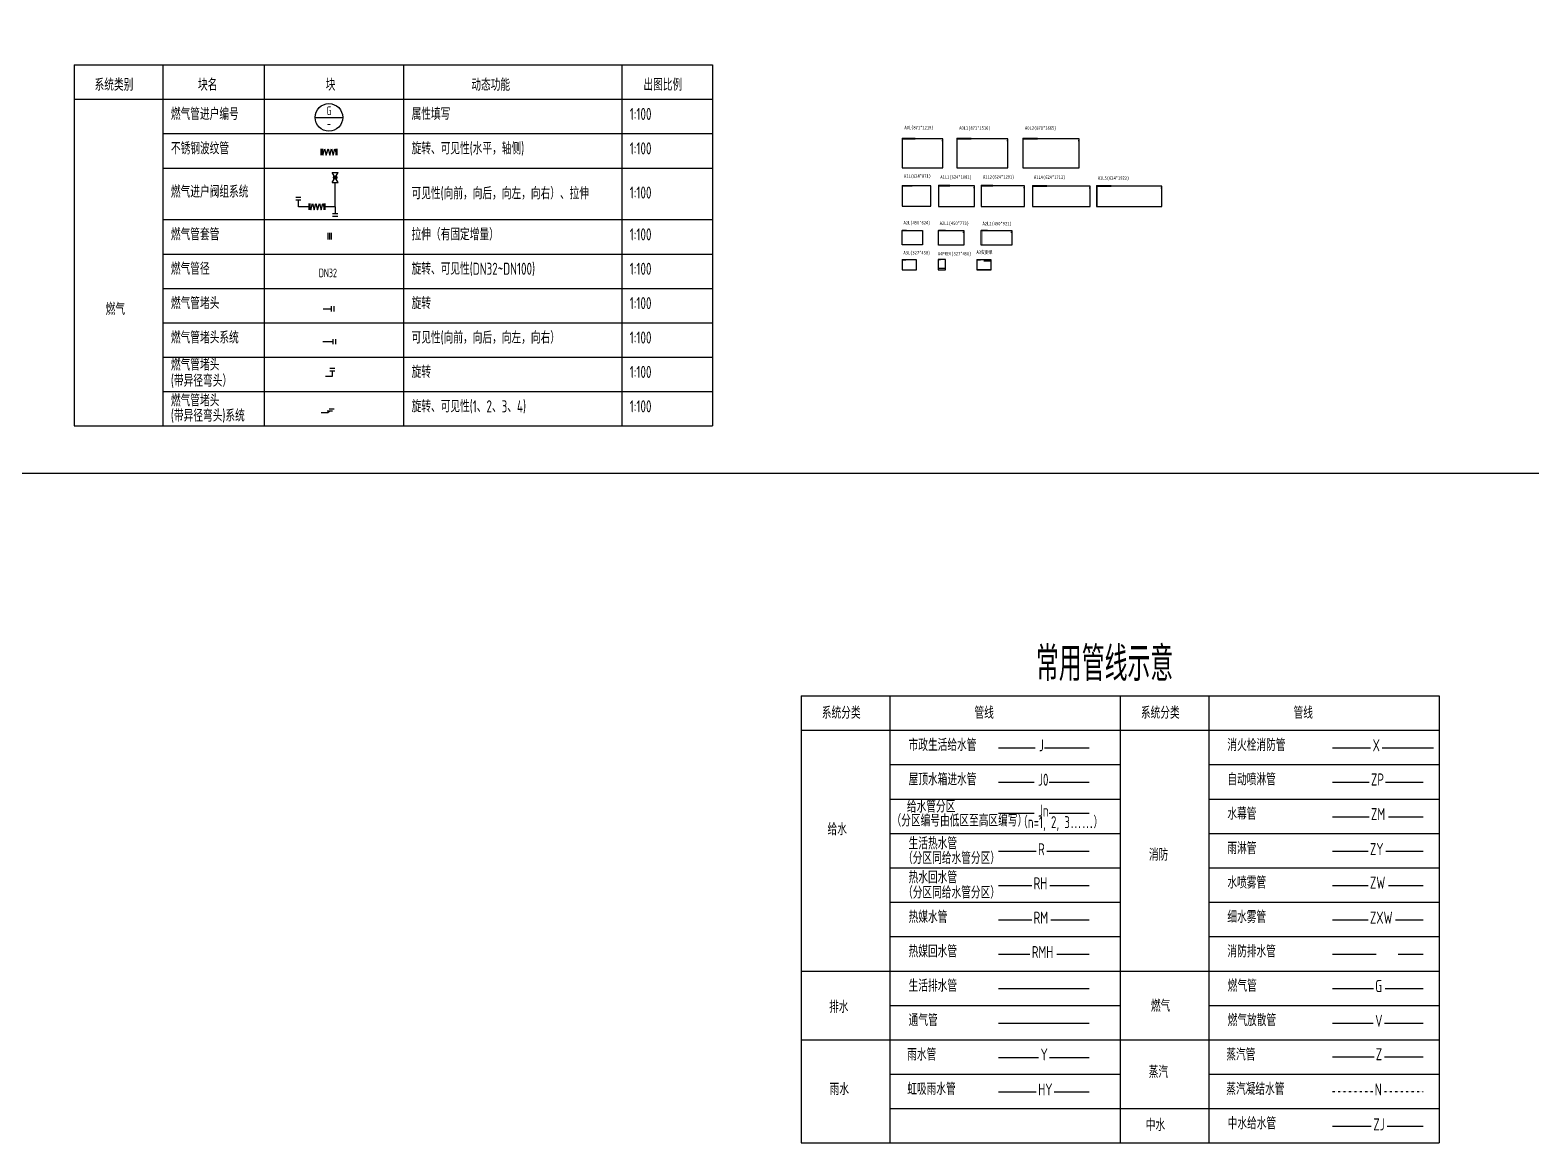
# Model space of a CAD drawing. Extents: x -973766 to 490869, y -74466 to 47007.
# Drawn here: x -474392 to -430748, y -74466 to -42108 of the extents above; entities that cross this region are included whole.
import ezdxf
from ezdxf.enums import TextEntityAlignment as Align

# ---------------------------------------------------------------- set-up
doc = ezdxf.new("R2010")
doc.units = 0
doc.header["$LTSCALE"] = 100
doc.header["$MEASUREMENT"] = 0
doc.linetypes.add('DASHED', pattern=[19.05, 12.7, -6.35])
doc.linetypes.add('DIVIDE3', pattern=[1.579, 0.625, -0.318, 0, -0.318, 0, -0.318])
doc.layers.get('Defpoints').update_dxf_attribs({"color": 2})
for name, color, linetype in [('W-BUSH', 231, 'Continuous'), ('W-DRAI-NOTE', 50, 'Continuous'), ('W-FRPT-DRAI-PIPE', 4, 'DASHED'), ('W-FRPT-NOTE', 60, 'Continuous'), ('W-GAS-DIMS', 201, 'Continuous'), ('W-GAS-EQPM', 200, 'Continuous'), ('W-GAS-NOTE', 200, 'Continuous'), ('W-NOTE', 40, 'Continuous'), ('W-NOTE-NAME', 40, 'Continuous'), ('W-RAIN-NOTE', 60, 'Continuous'), ('W-WSUP-NOTE', 40, 'Continuous')]:
    doc.layers.add(name, color=color, linetype=linetype)
for name, color, linetype, lineweight in [('W-DRAI-DOME-PIPE', 2, 'TH_PL13-100_F', 30), ('W-DRAI-VENT-PIPE', 5, 'TH_PL21-100_T', 30), ('W-FRPT-HYDT-PIPE', 1, 'TH_PL09-100_XH', 30), ('W-FRPT-SPRL-PIPE', 4, 'TH_PL10-100_ZP', 30), ('W-GAS-PIPE', 40, 'TH_PL12-100_Q', 30), ('W-RAIN-PIPE', 4, 'TH_PL16-100_Y', 30), ('W-RECL-PIPE', 6, 'TH_PL06-100_ZJ', 30), ('W-WSUP-COOL-PIPE', 3, 'TH_PL01-100_J', 30), ('W-WSUP-HOT-PIPE', 5, 'TH_PL02-100_R', 30), ('W-WSUP-HOTI-PIPE', 2, 'TH_PL05-100_RM', 30), ('W-WSUP-HOTR-PIPE', 4, 'TH_PL07-100_RH', 30)]:
    doc.layers.add(name, color=color, linetype=linetype, lineweight=lineweight)
doc.layers.add('内框', color=8, linetype='Continuous', plot=False)
doc.styles.add('TH-STYLE1', font='Stfangso_1.ttf', dxfattribs={"width": 0.8})
doc.styles.add('TH-STYLE3', font='tssdeng.shx', dxfattribs={"width": 0.8, "bigfont": 'tssdchn.shx'})
doc.styles.add('黑体', font='simhei.ttf')
doc.linetypes.add('TH_PL01-100_J', pattern='A,25,["J",TH-STYLE3,S=3,R=0,X=1.1,Y=-1.25],-3.5', length=28.5)
doc.linetypes.add('TH_PL02-100_R', pattern='A,25,["R",TH-STYLE3,S=3,R=0,X=1.1,Y=-1.25],-3.5', length=28.5)
doc.linetypes.add('TH_PL05-100_RM', pattern='A,25,["RM",TH-STYLE3,S=3,R=0,X=1,Y=-1],-6.5', length=31.5)
doc.linetypes.add('TH_PL06-100_ZJ', pattern='A,25,["ZJ",TH-STYLE3,S=3,R=0,X=1.2,Y=-1.25],-5.5', length=30.5)
doc.linetypes.add('TH_PL07-100_RH', pattern='A,25,["RH",TH-STYLE3,S=3,R=0,X=1.1,Y=-1],-6', length=31)
doc.linetypes.add('TH_PL09-100_XH', pattern='A,25,["XH",TH-STYLE3,S=3,R=0,X=1.15,Y=-1.1],-6', length=31)
doc.linetypes.add('TH_PL10-100_ZP', pattern='A,25,["ZP",TH-STYLE3,S=3,R=0,X=1.15,Y=-1.25],-6.5', length=31.5)
doc.linetypes.add('TH_PL12-100_Q', pattern='A,25,["Q",TH-STYLE3,S=3,R=0,X=1.15,Y=-1.25],-4', length=29)
doc.linetypes.add('TH_PL13-100_F', pattern='A,25,["F",TH-STYLE3,S=3,R=0,X=1.4,Y=-1.25],-3.5', length=28.5)
doc.linetypes.add('TH_PL16-100_Y', pattern='A,25,["Y",TH-STYLE3,S=3,R=0,X=1.15,Y=-1.25],-4', length=29)
doc.linetypes.add('TH_PL21-100_T', pattern='A,25,["T",TH-STYLE3,S=3,R=0,X=1.1,Y=-1.25],-3.5', length=28.5)

# ---------------------------------------------------------------- blocks, each defined once
blk = doc.blocks.new('*U176')
for p, q in [((0, 90), (0, -90)), ((35, 90), (35, -90)), ((60, -90), (110, 90)), ((110, 90), (160, -90)), ((160, -90), (210, 90)), ((210, 90), (260, -90)), ((260, -90), (310, 90)), ((310, 90), (360, -90)), ((360, -90), (410, 90)), ((410, 90), (435, 0)), ((435, 90), (435, -90)), ((470, 90), (470, -90)), ((35, 0), (60, -90))]:
    blk.add_line(p, q)
blk = doc.blocks.new('*U196')
at = {"layer": 'W-GAS-EQPM'}
for p, q in [((303, -75), (303, 75)), ((378, -75), (378, 75))]:
    blk.add_line(p, q, dxfattribs=at)
at = {"layer": 'W-GAS-PIPE'}
blk.add_line((0, 0), (300, 0), dxfattribs=at)
blk = doc.blocks.new('*U197')
at = {"layer": 'Defpoints'}
blk.add_line((0, 0), (0, -200), dxfattribs=at)
at = {"layer": 'W-BUSH'}
for p, q in [((-50, 0), (-50, -200)), ((50, 0), (50, -200))]:
    blk.add_line(p, q, dxfattribs=at)
blk = doc.blocks.new('*U198')
at = {"layer": 'W-GAS-EQPM'}
for p, q in [((125, 225), (275, 225)), ((125, 150), (275, 150))]:
    blk.add_line(p, q, dxfattribs=at)
at = {"layer": 'W-GAS-PIPE'}
for p, q in [((0, 0), (200, 0)), ((200, 0), (200, 150))]:
    blk.add_line(p, q, dxfattribs=at)
blk = doc.blocks.new('*U199')
at = {"layer": 'W-GAS-EQPM'}
for p, q in [((250, -75), (250, 75)), ((325, -75), (325, 75))]:
    blk.add_line(p, q, dxfattribs=at)
at = {"layer": 'W-GAS-PIPE'}
blk.add_line((0, 0), (250, 0), dxfattribs=at)
blk = doc.blocks.new('*U200')
at = {"layer": 'W-GAS-EQPM'}
for p, q in [((178, 53), (328, 53)), ((231, 106), (381, 106))]:
    blk.add_line(p, q, dxfattribs=at)
at = {"layer": 'W-GAS-PIPE'}
for p, q in [((0, 0), (200, 0)), ((200, 0), (253, 53))]:
    blk.add_line(p, q, dxfattribs=at)
blk = doc.blocks.new('*U261')
at = {"layer": 'W-GAS-DIMS', "style": 'TH-STYLE3', "width": 0.7}
blk.add_text('DN32', height=250, dxfattribs=at).set_placement((22, 28))
blk = doc.blocks.new('煤气进户管编号')
at = {"layer": 'W-GAS-EQPM'}
blk.add_circle((0, 400), 400, dxfattribs=at)
at = {"layer": 'W-GAS-NOTE'}
blk.add_line((-400, 400), (400, 400), dxfattribs=at)
at = {"layer": 'W-GAS-NOTE', "style": 'TH-STYLE3', "width": 0.7}
blk.add_text('G', height=250, dxfattribs=at).set_placement((0, 594), align=Align.MIDDLE)
at = {"layer": 'W-GAS-NOTE', "style": 'TH-STYLE3', "width": 0.7, "flags": 8}
blk.add_attdef('-', text='', height=250, dxfattribs=at).set_placement((0, 96), align=Align.CENTER)
blk = doc.blocks.new('*U241')
at = {"layer": 'W-NOTE'}
blk.add_lwpolyline([(0, 0), (1146, 0), (1146, 574), (0, 574)], close=True, dxfattribs=at)
blk = doc.blocks.new('球阀')
h = blk.add_hatch(color=256)
edge = h.paths.add_edge_path()
edge.add_arc((150, 0), 50, 0, 360)
for p, q in [((0, 90), (0, -90)), ((0, 90), (300, -90)), ((0, -90), (300, 90)), ((300, 90), (300, -90))]:
    blk.add_line(p, q)
blk.add_circle((150, 0), 50)
blk = doc.blocks.new('*U255')
at = {"layer": 'W-GAS-EQPM'}
for p, q in [((-1145, 275), (-995, 275)), ((-1145, 200), (-995, 200)), ((-75, -200), (75, -200)), ((-75, -275), (75, -275))]:
    blk.add_line(p, q, dxfattribs=at)
at = {"layer": 'W-GAS-PIPE'}
for p, q in [((0, 0), (0, 700)), ((-1070, 0), (-1070, 200)), ((-770, 0), (-1070, 0)), ((0, 0), (-300, 0)), ((0, 0), (0, -200))]:
    blk.add_line(p, q, dxfattribs=at)
at = {"layer": 'W-GAS-EQPM', "rotation": 90}
blk.add_blockref('球阀', (0, 700), dxfattribs=at)
at = {"layer": 'W-GAS-EQPM'}
blk.add_blockref('*U176', (-770, 0), dxfattribs=at)
blk = doc.blocks.new('THAPE_A0L_inner')
at = {"layer": '内框'}
for p, q in [((0, 861), (0, 841)), ((0, 861), (378, 861)), ((0, 841), (63, 841)), ((36, 841), (0, 841)), ((108, 841), (36, 841)), ((63, 841), (63, 861)), ((63, 861), (63, 841)), ((63, 841), (335, 841)), ((252, 841), (108, 841)), ((378, 841), (252, 841)), ((335, 841), (335, 861)), ((335, 861), (335, 841)), ((335, 841), (378, 841)), ((378, 841), (378, 861)), ((1179, 774), (1179, 802))]:
    blk.add_line(p, q, dxfattribs=at)
blk.add_lwpolyline([(0, 0), (1189, 0), (1189, 841), (0, 841)], close=True, dxfattribs=at)
at = {"layer": '内框', "const_width": 1.4}
blk.add_lwpolyline([(25, 831), (25, 10), (1179, 10), (1179, 831)], close=True, dxfattribs=at)
at = {"layer": '内框', "const_width": 0.5}
blk.add_lwpolyline([(1099, 831), (1099, 10)], dxfattribs=at)
at = {"layer": '内框', "style": '黑体', "width": 0.8}
for s, p in [('内框名称：', (6, 847)), ('A0L', (339, 847))]:
    blk.add_text(s, height=9, dxfattribs=at).set_placement(p)
blk.add_attdef('内框名称', (66, 847), '', height=9, dxfattribs=at)
blk = doc.blocks.new('THAPE_A0L1_inner')
at = {"layer": '内框'}
for p, q in [((0, 863), (0, 841)), ((0, 863), (420, 863)), ((0, 841), (70, 841)), ((40, 841), (0, 841)), ((120, 841), (40, 841)), ((70, 841), (70, 863)), ((70, 863), (70, 841)), ((70, 841), (373, 841)), ((280, 841), (120, 841)), ((420, 841), (280, 841)), ((373, 841), (373, 863)), ((373, 863), (373, 841)), ((373, 841), (420, 841)), ((420, 841), (420, 863)), ((1476, 774), (1476, 802))]:
    blk.add_line(p, q, dxfattribs=at)
blk.add_lwpolyline([(0, 0), (1486, 0), (1486, 841), (0, 841)], close=True, dxfattribs=at)
at = {"layer": '内框', "const_width": 1.4}
blk.add_lwpolyline([(25, 831), (25, 10), (1476, 10), (1476, 831)], close=True, dxfattribs=at)
at = {"layer": '内框', "const_width": 0.5}
blk.add_lwpolyline([(1396, 831), (1396, 10)], dxfattribs=at)
at = {"layer": '内框', "style": '黑体', "width": 0.8}
for s, p in [('内框名称：', (6, 848)), ('A0L1', (377, 848))]:
    blk.add_text(s, height=10, dxfattribs=at).set_placement(p)
blk.add_attdef('内框名称', (74, 848), '', height=10, dxfattribs=at)
blk = doc.blocks.new('THAPE_A0L2_inner')
at = {"layer": '内框'}
for p, q in [((0, 863), (0, 841)), ((0, 863), (420, 863)), ((0, 841), (70, 841)), ((40, 841), (0, 841)), ((120, 841), (40, 841)), ((70, 841), (70, 863)), ((70, 863), (70, 841)), ((70, 841), (373, 841)), ((280, 841), (120, 841)), ((420, 841), (280, 841)), ((373, 841), (373, 863)), ((373, 863), (373, 841)), ((373, 841), (420, 841)), ((420, 841), (420, 863)), ((1625, 774), (1625, 802))]:
    blk.add_line(p, q, dxfattribs=at)
blk.add_lwpolyline([(0, 0), (1635, 0), (1635, 841), (0, 841)], close=True, dxfattribs=at)
at = {"layer": '内框', "const_width": 1.4}
blk.add_lwpolyline([(25, 831), (25, 10), (1625, 10), (1625, 831)], close=True, dxfattribs=at)
at = {"layer": '内框', "const_width": 0.5}
blk.add_lwpolyline([(1545, 831), (1545, 10)], dxfattribs=at)
at = {"layer": '内框', "style": '黑体', "width": 0.8}
for s, p in [('内框名称：', (6, 848)), ('A0L2', (377, 848))]:
    blk.add_text(s, height=10, dxfattribs=at).set_placement(p)
blk.add_attdef('内框名称', (74, 848), '', height=10, dxfattribs=at)
blk = doc.blocks.new('THAPE_A1L_inner')
at = {"layer": '内框'}
for p, q in [((0, 609), (0, 594)), ((0, 609), (294, 609)), ((0, 594), (49, 594)), ((28, 594), (0, 594)), ((84, 594), (28, 594)), ((49, 594), (49, 609)), ((49, 609), (49, 594)), ((49, 594), (261, 594)), ((196, 594), (84, 594)), ((294, 594), (196, 594)), ((261, 594), (261, 609)), ((261, 609), (261, 594)), ((261, 594), (294, 594)), ((294, 594), (294, 609))]:
    blk.add_line(p, q, dxfattribs=at)
blk.add_lwpolyline([(0, 0), (841, 0), (841, 594), (0, 594)], close=True, dxfattribs=at)
at = {"layer": '内框', "const_width": 1.4}
blk.add_lwpolyline([(25, 584), (25, 10), (831, 10), (831, 584)], close=True, dxfattribs=at)
at = {"layer": '内框', "const_width": 0.5}
blk.add_lwpolyline([(751, 584), (751, 10)], dxfattribs=at)
at = {"layer": '内框', "style": '黑体', "width": 0.8}
for s, p in [('内框名称：', (4, 599)), ('A1L', (264, 599))]:
    blk.add_text(s, height=7, dxfattribs=at).set_placement(p)
blk.add_attdef('内框名称', (52, 599), '', height=7, dxfattribs=at)
blk = doc.blocks.new('THAPE_A1L1_inner')
blk.add_line((1041, 527), (1041, 555))
at = {"layer": '内框'}
for p, q in [((0, 612), (0, 594)), ((0, 612), (336, 612)), ((0, 594), (56, 594)), ((32, 594), (0, 594)), ((96, 594), (32, 594)), ((56, 594), (56, 612)), ((56, 612), (56, 594)), ((56, 594), (298, 594)), ((224, 594), (96, 594)), ((336, 594), (224, 594)), ((298, 594), (298, 612)), ((298, 612), (298, 594)), ((298, 594), (336, 594)), ((336, 594), (336, 612))]:
    blk.add_line(p, q, dxfattribs=at)
blk.add_lwpolyline([(0, 0), (1051, 0), (1051, 594), (0, 594)], close=True, dxfattribs=at)
at = {"layer": '内框', "const_width": 1.4}
blk.add_lwpolyline([(25, 584), (25, 10), (1041, 10), (1041, 584)], close=True, dxfattribs=at)
at = {"layer": '内框', "const_width": 0.5}
blk.add_lwpolyline([(961, 584), (961, 10)], dxfattribs=at)
at = {"layer": '内框', "style": '黑体', "width": 0.8}
for s, p in [('内框名称：', (5, 599)), ('A1L1', (302, 599))]:
    blk.add_text(s, height=8, dxfattribs=at).set_placement(p)
blk.add_attdef('内框名称', (59, 599), '', height=8, dxfattribs=at)
blk = doc.blocks.new('THAPE_A1L2_inner')
blk.add_line((1251, 527), (1251, 555))
at = {"layer": '内框'}
for p, q in [((0, 612), (0, 594)), ((0, 612), (336, 612)), ((0, 594), (56, 594)), ((32, 594), (0, 594)), ((96, 594), (32, 594)), ((56, 594), (56, 612)), ((56, 612), (56, 594)), ((56, 594), (298, 594)), ((224, 594), (96, 594)), ((336, 594), (224, 594)), ((298, 594), (298, 612)), ((298, 612), (298, 594)), ((298, 594), (336, 594)), ((336, 594), (336, 612))]:
    blk.add_line(p, q, dxfattribs=at)
blk.add_lwpolyline([(0, 0), (1261, 0), (1261, 594), (0, 594)], close=True, dxfattribs=at)
at = {"layer": '内框', "const_width": 1.4}
blk.add_lwpolyline([(25, 584), (25, 10), (1251, 10), (1251, 584)], close=True, dxfattribs=at)
at = {"layer": '内框', "const_width": 0.5}
blk.add_lwpolyline([(1171, 584), (1171, 10)], dxfattribs=at)
at = {"layer": '内框', "style": '黑体', "width": 0.8}
for s, p in [('内框名称：', (5, 599)), ('A1L2', (302, 599))]:
    blk.add_text(s, height=8, dxfattribs=at).set_placement(p)
blk.add_attdef('内框名称', (59, 599), '', height=8, dxfattribs=at)
blk = doc.blocks.new('THAPE_A1L4_inner')
blk.add_line((1672, 527), (1672, 555))
at = {"layer": '内框'}
for p, q in [((0, 616), (0, 594)), ((0, 616), (420, 616)), ((0, 594), (70, 594)), ((40, 594), (0, 594)), ((120, 594), (40, 594)), ((70, 594), (70, 616)), ((70, 616), (70, 594)), ((70, 594), (373, 594)), ((280, 594), (120, 594)), ((420, 594), (280, 594)), ((373, 594), (373, 616)), ((373, 616), (373, 594)), ((373, 594), (420, 594)), ((420, 594), (420, 616))]:
    blk.add_line(p, q, dxfattribs=at)
blk.add_lwpolyline([(0, 0), (1682, 0), (1682, 594), (0, 594)], close=True, dxfattribs=at)
at = {"layer": '内框', "const_width": 1.4}
blk.add_lwpolyline([(25, 584), (25, 10), (1672, 10), (1672, 584)], close=True, dxfattribs=at)
at = {"layer": '内框', "const_width": 0.5}
blk.add_lwpolyline([(1592, 584), (1592, 10)], dxfattribs=at)
at = {"layer": '内框', "style": '黑体', "width": 0.8}
for s, p in [('内框名称：', (6, 601)), ('A1L4', (377, 601))]:
    blk.add_text(s, height=10, dxfattribs=at).set_placement(p)
blk.add_attdef('内框名称', (74, 601), '', height=10, dxfattribs=at)
blk = doc.blocks.new('THAPE_A1L5_inner')
blk.add_line((1882, 527), (1882, 555))
at = {"layer": '内框'}
for p, q in [((0, 616), (0, 594)), ((0, 616), (420, 616)), ((0, 594), (70, 594)), ((40, 594), (0, 594)), ((120, 594), (40, 594)), ((70, 594), (70, 616)), ((70, 616), (70, 594)), ((70, 594), (373, 594)), ((280, 594), (120, 594)), ((420, 594), (280, 594)), ((373, 594), (373, 616)), ((373, 616), (373, 594)), ((373, 594), (420, 594)), ((420, 594), (420, 616))]:
    blk.add_line(p, q, dxfattribs=at)
blk.add_lwpolyline([(0, 0), (1892, 0), (1892, 594), (0, 594)], close=True, dxfattribs=at)
at = {"layer": '内框', "const_width": 1.4}
blk.add_lwpolyline([(25, 584), (25, 10), (1882, 10), (1882, 584)], close=True, dxfattribs=at)
at = {"layer": '内框', "const_width": 0.5}
blk.add_lwpolyline([(1802, 584), (1802, 10)], dxfattribs=at)
at = {"layer": '内框', "style": '黑体', "width": 0.8}
for s, p in [('内框名称：', (6, 601)), ('A1L5', (377, 601))]:
    blk.add_text(s, height=10, dxfattribs=at).set_placement(p)
blk.add_attdef('内框名称', (74, 601), '', height=10, dxfattribs=at)
blk = doc.blocks.new('THAPE_A2L_inner')
at = {"layer": '内框'}
for p, q in [((0, 427), (0, 420)), ((0, 427), (126, 427)), ((0, 420), (21, 420)), ((12, 420), (0, 420)), ((36, 420), (12, 420)), ((21, 420), (21, 427)), ((21, 427), (21, 420)), ((21, 420), (112, 420)), ((84, 420), (36, 420)), ((126, 420), (84, 420)), ((112, 420), (112, 427)), ((112, 427), (112, 420)), ((112, 420), (126, 420)), ((126, 420), (126, 427))]:
    blk.add_line(p, q, dxfattribs=at)
blk.add_lwpolyline([(0, 0), (0, 420), (594, 420), (594, 0)], close=True, dxfattribs=at)
at = {"layer": '内框', "const_width": 1.4}
blk.add_lwpolyline([(25, 410), (25, 10), (584, 10), (584, 410)], close=True, dxfattribs=at)
at = {"layer": '内框', "const_width": 0.5}
blk.add_lwpolyline([(504, 410), (504, 10)], dxfattribs=at)
at = {"layer": '内框', "style": '黑体', "width": 0.8}
for s, p in [('内框名称：', (2, 422)), ('A2L', (113, 422))]:
    blk.add_text(s, height=3, dxfattribs=at).set_placement(p)
blk.add_attdef('内框名称', (22, 422), '', height=3, dxfattribs=at)
blk = doc.blocks.new('THAPE_A2L1_inner')
blk.add_line((733, 353), (733, 381))
at = {"layer": '内框'}
for p, q in [((0, 431), (0, 420)), ((0, 431), (210, 431)), ((0, 420), (35, 420)), ((20, 420), (0, 420)), ((60, 420), (20, 420)), ((35, 420), (35, 431)), ((35, 431), (35, 420)), ((35, 420), (186, 420)), ((140, 420), (60, 420)), ((210, 420), (140, 420)), ((186, 420), (186, 431)), ((186, 431), (186, 420)), ((186, 420), (210, 420)), ((210, 420), (210, 431))]:
    blk.add_line(p, q, dxfattribs=at)
blk.add_lwpolyline([(0, 0), (0, 420), (743, 420), (743, 0)], close=True, dxfattribs=at)
at = {"layer": '内框', "const_width": 1.4}
blk.add_lwpolyline([(25, 410), (25, 10), (733, 10), (733, 410)], close=True, dxfattribs=at)
at = {"layer": '内框', "const_width": 0.5}
blk.add_lwpolyline([(653, 410), (653, 10)], dxfattribs=at)
at = {"layer": '内框', "style": '黑体', "width": 0.8}
for s, p in [('内框名称：', (3, 423)), ('A2L1', (188, 423))]:
    blk.add_text(s, height=5, dxfattribs=at).set_placement(p)
blk.add_attdef('内框名称', (37, 423), '', height=5, dxfattribs=at)
blk = doc.blocks.new('THAPE_A2L2_inner')
blk.add_line((881, 353), (881, 381))
at = {"layer": '内框'}
for p, q in [((0, 429), (0, 420)), ((0, 429), (176, 429)), ((0, 420), (29, 420)), ((17, 420), (0, 420)), ((50, 420), (17, 420)), ((29, 420), (29, 429)), ((29, 429), (29, 420)), ((29, 420), (157, 420)), ((118, 420), (50, 420)), ((176, 420), (118, 420)), ((157, 420), (157, 429)), ((157, 429), (157, 420)), ((157, 420), (176, 420)), ((176, 420), (176, 429))]:
    blk.add_line(p, q, dxfattribs=at)
blk.add_lwpolyline([(0, 0), (0, 420), (891, 420), (891, 0)], close=True, dxfattribs=at)
at = {"layer": '内框', "const_width": 1.4}
blk.add_lwpolyline([(25, 410), (25, 10), (881, 10), (881, 410)], close=True, dxfattribs=at)
at = {"layer": '内框', "const_width": 0.5}
blk.add_lwpolyline([(801, 410), (801, 10)], dxfattribs=at)
at = {"layer": '内框', "style": '黑体', "width": 0.8}
for s, p in [('内框名称：', (3, 423)), ('A2L2', (158, 423))]:
    blk.add_text(s, height=4.2, dxfattribs=at).set_placement(p)
blk.add_attdef('内框名称', (31, 423), '', height=4.2, dxfattribs=at)
blk = doc.blocks.new('THAPE_A3L_inner')
at = {"layer": '内框'}
for p, q in [((0, 302), (0, 297)), ((0, 302), (105, 302)), ((0, 297), (18, 297)), ((10, 297), (0, 297)), ((30, 297), (10, 297)), ((18, 297), (18, 302)), ((18, 302), (18, 297)), ((18, 297), (93, 297)), ((70, 297), (30, 297)), ((105, 297), (70, 297)), ((93, 297), (93, 302)), ((93, 302), (93, 297)), ((93, 297), (105, 297)), ((105, 297), (105, 302))]:
    blk.add_line(p, q, dxfattribs=at)
blk.add_lwpolyline([(0, 0), (420, 0), (420, 297), (0, 297)], close=True, dxfattribs=at)
at = {"layer": '内框', "const_width": 1}
blk.add_lwpolyline([(25, 5), (415, 5), (415, 292), (25, 292)], close=True, dxfattribs=at)
at = {"layer": '内框', "const_width": 0.5}
blk.add_lwpolyline([(358, 292), (358, 5)], dxfattribs=at)
at = {"layer": '内框', "style": '黑体', "width": 0.8}
for s, p in [('内框名称：', (2, 299)), ('A3L', (94, 299))]:
    blk.add_text(s, height=2.5, dxfattribs=at).set_placement(p)
blk.add_attdef('内框名称', (18, 299), '', height=2.5, dxfattribs=at)
blk = doc.blocks.new('THAPE_A4PREV_inner')
at = {"layer": '内框'}
for p, q in [((0, 300), (0, 297)), ((0, 300), (63, 300)), ((0, 297), (10, 297)), ((6, 297), (0, 297)), ((18, 297), (6, 297)), ((10, 297), (10, 300)), ((10, 300), (10, 297)), ((10, 297), (56, 297)), ((42, 297), (18, 297)), ((25, 44), (205, 44)), ((63, 297), (42, 297)), ((56, 297), (56, 300)), ((56, 300), (56, 297)), ((56, 297), (63, 297)), ((63, 297), (63, 300))]:
    blk.add_line(p, q, dxfattribs=at)
blk.add_lwpolyline([(0, 0), (210, 0), (210, 297), (0, 297)], close=True, dxfattribs=at)
for points, const_width in [([(25, 5), (205, 5), (205, 292), (25, 292)], 1), ([(25, 292), (25, 260), (205, 260), (205, 292)], 0.7)]:
    blk.add_lwpolyline(points, close=True, dxfattribs=dict(at, const_width=const_width))
at = {"layer": '内框', "style": '黑体', "width": 0.8}
for s, p in [('内框名称：', (1, 298)), ('A4PREV', (57, 298))]:
    blk.add_text(s, height=1.5, dxfattribs=at).set_placement(p)
blk.add_attdef('内框名称', (11, 298), '', height=1.5, dxfattribs=at)
blk = doc.blocks.new('THAPE_A3变更单_inner')
at = {"layer": '内框'}
for p, q in [((0, 303), (0, 297)), ((0, 303), (106, 303)), ((0, 297), (18, 297)), ((10, 297), (0, 297)), ((30, 297), (10, 297)), ((18, 297), (18, 303)), ((18, 303), (18, 297)), ((18, 297), (93, 297)), ((25, 13), (415, 13)), ((70, 297), (30, 297)), ((105, 297), (70, 297)), ((93, 297), (93, 303)), ((93, 303), (93, 297)), ((93, 297), (105, 297)), ((106, 297), (106, 303)), ((202, 260), (415, 260)), ((220, 13), (220, 5)), ((284, 292), (292, 292))]:
    blk.add_line(p, q, dxfattribs=at)
blk.add_lwpolyline([(0, 0), (420, 0), (420, 297), (0, 297)], close=True, dxfattribs=at)
for points, const_width in [([(25, 5), (415, 5), (415, 292), (25, 292)], 1), ([(25, 292), (25, 260), (415, 260), (415, 292)], 0.7)]:
    blk.add_lwpolyline(points, close=True, dxfattribs=dict(at, const_width=const_width))
at = {"layer": '内框', "style": '黑体', "width": 0.8}
for s, p in [('内框名称：', (2, 299)), ('A3变更单', (94, 299))]:
    blk.add_text(s, height=2.5, dxfattribs=at).set_placement(p)
blk.add_attdef('内框名称', (18, 299), '', height=2.5, dxfattribs=at)

msp = doc.modelspace()

# ---------------------------------------------------------------- linework, layer by layer
for p, q in [((-473103.95, -43120.44), (-454547.69, -43120.44)), ((-473103.95, -43120.44), (-473103.95, -53620.44)), ((-470526.94, -43120.44), (-470526.94, -53620.44)), ((-467579.69, -43120.44), (-467579.69, -53620.44)), ((-463528.86, -43120.44), (-463528.86, -53620.44)), ((-457184.21, -43120.44), (-457184.21, -53620.44)), ((-454547.69, -43120.44), (-454547.69, -53620.44)), ((-473103.95, -44120.44), (-454547.69, -44120.44)), ((-470526.94, -45120.44), (-454547.69, -45120.44)), ((-470526.94, -46120.44), (-454547.69, -46120.44)), ((-470526.94, -47620.44), (-454547.69, -47620.44)), ((-470526.94, -48620.44), (-454547.69, -48620.44)), ((-470526.94, -49620.44), (-454547.69, -49620.44)), ((-470526.94, -50620.44), (-454547.69, -50620.44)), ((-470526.94, -51620.44), (-454547.69, -51620.44)), ((-470526.94, -52620.44), (-454547.69, -52620.44)), ((-473103.95, -53620.44), (-454547.69, -53620.44)), ((-451970.68, -61466.37), (-433414.42, -61466.37)), ((-451970.68, -61466.37), (-451970.68, -74466.37)), ((-449393.68, -61466.37), (-449393.68, -74466.37)), ((-442692.55, -61466.37), (-442692.55, -74466.37)), ((-440115.55, -61466.37), (-440115.55, -74466.37)), ((-433414.42, -61466.37), (-433414.42, -74466.37)), ((-451970.68, -62466.37), (-442692.55, -62466.37)), ((-442692.55, -62466.37), (-433414.42, -62466.37)), ((-449393.68, -63466.37), (-442692.55, -63466.37)), ((-440115.55, -63466.37), (-433414.42, -63466.37)), ((-449393.68, -64466.37), (-442692.55, -64466.37)), ((-440115.55, -64466.37), (-433414.42, -64466.37)), ((-449393.68, -65466.37), (-442692.55, -65466.37)), ((-440115.55, -65466.37), (-433414.42, -65466.37)), ((-449393.68, -66466.37), (-442692.55, -66466.37)), ((-440115.55, -66466.37), (-433414.42, -66466.37)), ((-449393.68, -67466.37), (-442692.55, -67466.37)), ((-440115.55, -67466.37), (-433414.42, -67466.37)), ((-449393.68, -68466.37), (-442692.55, -68466.37)), ((-440115.55, -68466.37), (-433414.42, -68466.37)), ((-451970.68, -69466.37), (-442692.55, -69466.37)), ((-442692.55, -69466.37), (-433414.42, -69466.37)), ((-449393.68, -70466.37), (-442692.55, -70466.37)), ((-449393.68, -70466.37), (-442692.55, -70466.37)), ((-440115.55, -70466.37), (-433414.42, -70466.37)), ((-451970.68, -71466.37), (-442692.55, -71466.37)), ((-442692.55, -71466.37), (-433414.42, -71466.37)), ((-449393.68, -72466.37), (-442692.55, -72466.37)), ((-440115.55, -72466.37), (-433414.42, -72466.37)), ((-440115.55, -72466.37), (-433414.42, -72466.37)), ((-449393.68, -73466.37), (-442692.55, -73466.37)), ((-442692.55, -73466.37), (-433414.42, -73466.37)), ((-451970.68, -74466.37), (-433414.42, -74466.37))]:
    msp.add_line(p, q)
at = {"layer": 'W-DRAI-DOME-PIPE'}
msp.add_line((-446227.24, -69979.03), (-443592.1, -69979.03), dxfattribs=at)
at = {"layer": 'W-DRAI-VENT-PIPE'}
msp.add_line((-446227.24, -70979.03), (-443592.1, -70979.03), dxfattribs=at)
at = {"layer": 'W-FRPT-DRAI-PIPE'}
msp.add_line((-436516.97, -68979.03), (-433881.83, -68979.03), dxfattribs=at)
at = {"layer": 'W-FRPT-HYDT-PIPE'}
for p, q in [((-436516.97, -62979.03), (-435410.38, -62979.03)), ((-435077.47, -62979.03), (-433587.13, -62979.03))]:
    msp.add_line(p, q, dxfattribs=at)
at = {"layer": 'W-FRPT-SPRL-PIPE'}
for p, q in [((-436516.97, -63979.03), (-435452.8, -63979.03)), ((-434975.64, -63979.03), (-433881.83, -63979.03)), ((-436516.97, -64979.03), (-435453.18, -64979.03)), ((-434887.69, -64979.03), (-433881.83, -64979.03)), ((-436516.97, -65979.03), (-435482.26, -65979.03)), ((-434966.31, -65979.03), (-433881.83, -65979.03)), ((-436516.97, -66979.03), (-435483.96, -66979.03)), ((-434895.52, -66979.03), (-433881.83, -66979.03)), ((-436516.97, -67979.03), (-435483.96, -67979.03)), ((-434684, -67979.03), (-433881.83, -67979.03))]:
    msp.add_line(p, q, dxfattribs=at)
at = {"layer": 'W-GAS-PIPE'}
for p, q in [((-436516.97, -69979.03), (-435324.63, -69979.03)), ((-434985.88, -69979.03), (-433881.83, -69979.03)), ((-436516.97, -70979.03), (-435339.48, -70979.03)), ((-435007.4, -70979.03), (-433881.83, -70979.03))]:
    msp.add_line(p, q, dxfattribs=at)
at = {"layer": 'W-RAIN-PIPE'}
for p, q in [((-446227.24, -71979.03), (-445069.6, -71979.03)), ((-444746.27, -71979.03), (-443592.1, -71979.03)), ((-446227.24, -72979.03), (-445136.72, -72979.03)), ((-444614.59, -72979.03), (-443592.1, -72979.03))]:
    msp.add_line(p, q, dxfattribs=at)
at = {"layer": 'W-RECL-PIPE'}
for p, q in [((-436516.97, -73979.03), (-435392.76, -73979.03)), ((-434934.13, -73979.03), (-433881.83, -73979.03))]:
    msp.add_line(p, q, dxfattribs=at)
at = {"layer": 'W-WSUP-COOL-PIPE'}
for p, q in [((-446227.24, -62979.03), (-445166, -62979.03)), ((-444890.01, -62979.03), (-443592.1, -62979.03)), ((-446227.24, -63979.03), (-445190.49, -63979.03)), ((-444762.33, -63979.03), (-443592.1, -63979.03)), ((-446227.24, -64879.03), (-445190.49, -64879.03)), ((-444762.33, -64879.03), (-443592.1, -64879.03))]:
    msp.add_line(p, q, dxfattribs=at)
at = {"layer": 'W-WSUP-HOT-PIPE'}
for p, q in [((-446227.24, -65979.03), (-445134.92, -65979.03)), ((-444825.83, -65979.03), (-443592.1, -65979.03))]:
    msp.add_line(p, q, dxfattribs=at)
at = {"layer": 'W-WSUP-HOTI-PIPE'}
for p, q in [((-446227.24, -67979.03), (-445265.2, -67979.03)), ((-444710.2, -67979.03), (-443592.1, -67979.03)), ((-436516.97, -71966.37), (-435312.21, -71966.37)), ((-435011.71, -71966.37), (-433881.83, -71966.37))]:
    msp.add_line(p, q, dxfattribs=at)
at = {"layer": 'W-WSUP-HOTI-PIPE', "linetype": 'DIVIDE3'}
for p, q in [((-436516.97, -72966.37), (-435346.68, -72966.37)), ((-435010.13, -72966.37), (-433881.83, -72966.37))]:
    msp.add_line(p, q, dxfattribs=at)
at = {"layer": 'W-WSUP-HOTR-PIPE'}
for p, q in [((-446227.24, -66979.03), (-445264.82, -66979.03)), ((-444735.73, -66979.03), (-443592.1, -66979.03)), ((-446227.24, -68979.03), (-445317.4, -68979.03)), ((-444535.12, -68979.03), (-443592.1, -68979.03))]:
    msp.add_line(p, q, dxfattribs=at)

# ---------------------------------------------------------------- block references
at = {"layer": 'W-BUSH'}
msp.add_blockref('*U197', (-465686.33, -48002.83), dxfattribs=at)
at = {"layer": 'W-GAS-DIMS'}
msp.add_blockref('*U261', (-466017.53, -49322.35), dxfattribs=at)
at = {"layer": 'W-GAS-EQPM'}
ref = msp.add_blockref('煤气进户管编号', (-465700.44, -45047.78), dxfattribs=at)
ref.add_attrib('-', '-', dxfattribs={"layer": 'W-GAS-NOTE', "height": 250, "style": 'TH-STYLE3', "width": 0.7}).set_placement((-465700.44, -44951.55), align=Align.CENTER)
for name, p in [('*U176', (-465936.48, -45656.46)), ('*U255', (-465518.68, -47245.7)), ('*U199', (-465872.72, -50214.43)), ('*U196', (-465878.55, -51166.29)), ('*U198', (-465801.66, -52168.6)), ('*U200', (-465929.53, -53229.27))]:
    msp.add_blockref(name, p, dxfattribs=at)
at = {"layer": 'W-NOTE', "xscale": 100, "yscale": 100, "zscale": 100}
msp.add_blockref('*U241', (-497742.62, -54990.5), dxfattribs=at)
at = {"layer": '内框'}
for name, p in [('THAPE_A0L_inner', (-449035.86, -46113.68)), ('THAPE_A0L1_inner', (-447443.5, -46115.88)), ('THAPE_A0L2_inner', (-445519, -46115.88)), ('THAPE_A1L_inner', (-449035.62, -47232.69)), ('THAPE_A1L1_inner', (-447979.59, -47234.89)), ('THAPE_A1L2_inner', (-446732.27, -47234.89)), ('THAPE_A1L4_inner', (-445243.43, -47239.29)), ('THAPE_A1L5_inner', (-443377.72, -47239.29)), ('THAPE_A2L_inner', (-449035.79, -48356.3)), ('THAPE_A2L1_inner', (-447980.21, -48360.7)), ('THAPE_A2L2_inner', (-446731.31, -48358.94)), ('THAPE_A3L_inner', (-449035.24, -49081.59)), ('THAPE_A4PREV_inner', (-447982.66, -49079.39)), ('THAPE_A3变更单_inner', (-446862.05, -49081.6))]:
    msp.add_blockref(name, p, dxfattribs=at)

# ---------------------------------------------------------------- texts
at = {"layer": 'W-DRAI-NOTE', "style": 'TH-STYLE3', "width": 0.7}
msp.add_text('ZJ', height=350, dxfattribs=at).set_placement((-435330.2, -74100.3))
at = {"layer": 'W-FRPT-NOTE', "style": 'TH-STYLE3', "width": 0.7}
for s, p in [('X', (-435351.95, -63077.02)), ('ZP', (-435400.58, -64073.63)), ('ZM', (-435400.58, -65079.14)), ('ZY', (-435430.04, -66097.18)), ('ZW', (-435430.04, -67071.98)), ('ZXW', (-435430.04, -68089.67))]:
    msp.add_text(s, height=350, dxfattribs=at).set_placement(p)
at = {"layer": 'W-GAS-NOTE', "style": 'TH-STYLE3', "width": 0.7}
for s, p in [('G', (-435276.92, -70078.76)), ('V', (-435276.92, -71089.63))]:
    msp.add_text(s, height=350, dxfattribs=at).set_placement(p)
at = {"layer": 'W-NOTE', "style": 'TH-STYLE3', "width": 0.7}
for s, p in [('系统类别', (-472514.35, -43873.69)), ('块名', (-469508.18, -43873.69)), ('块', (-465793.29, -43873.69)), ('动态功能', (-461560.08, -43873.69)), ('出图比例', (-456556.31, -43873.69)), ('燃气管进户编号 ', (-470295.51, -44723.32)), ('属性填写', (-463297.43, -44723.32)), ('1:100', (-456952.77, -44723.32)), ('不锈钢波纹管', (-470295.51, -45723.32)), ('旋转、可见性(水平，轴侧)', (-463297.43, -45723.32)), ('1:100', (-456952.77, -45723.32)), ('燃气进户阀组系统', (-470295.51, -46982.96)), ('可见性(向前，向后，向左，向右）、拉伸', (-463297.43, -47029.14)), ('1:100', (-456952.77, -47008.3)), ('燃气管套管', (-470295.51, -48223.32)), ('拉伸（有固定增量）', (-463297.43, -48223.32)), ('1:100', (-456952.77, -48223.32)), ('燃气管径', (-470295.51, -49223.32)), ('旋转、可见性(DN32~DN100)', (-463297.43, -49223.32)), ('1:100', (-456952.77, -49223.32)), ('燃气', (-472193.15, -50394.73)), ('燃气管堵头', (-470295.51, -50223.32)), ('旋转', (-463297.43, -50223.32)), ('1:100', (-456952.77, -50223.32)), ('燃气管堵头系统', (-470295.51, -51223.32)), ('可见性(向前，向后，向左，向右）', (-463297.43, -51223.32)), ('1:100', (-456952.77, -51223.32)), ('燃气管堵头', (-470295.51, -52010.48)), ('旋转', (-463297.43, -52223.32)), ('1:100', (-456952.77, -52223.32)), ('(带异径弯头）', (-470295.51, -52478.88)), ('燃气管堵头', (-470295.51, -53052.69)), ('(带异径弯头)系统', (-470295.51, -53493.2)), ('旋转、可见性(1、2、3、4)', (-463297.43, -53223.32)), ('1:100', (-456952.77, -53223.32)), ('系统分类', (-451368.29, -62132.68)), ('管线', (-446929.56, -62132.68)), ('系统分类', (-442090.16, -62132.68)), ('管线', (-437651.44, -62132.68)), ('市政生活给水管', (-448845.13, -63069.25)), ('消火栓消防管', (-439576.26, -63069.25)), ('屋顶水箱进水管', (-448845.13, -64069.25)), ('自动喷淋管', (-439576.26, -64069.25)), ('给水管分区', (-448895.01, -64860.12)), ('（分区编号由低区至高区编写）', (-449340.99, -65266.51)), ('（n=1, 2, 3……）', (-445661.94, -65313.28)), ('水幕管', (-439576.26, -65069.25)), ('给水', (-451202.33, -65517.56)), ('生活热水管', (-448845.13, -65931.4)), ('消防', (-441858.51, -66260.11)), ('雨淋管', (-439576.26, -66069.25)), ('（分区同给水管分区）', (-449006.14, -66355.24)), ('热水回水管', (-448845.13, -66917.42)), ('水喷雾管', (-439576.26, -67069.25)), ('（分区同给水管分区）', (-449006.14, -67358.06)), ('热媒水管', (-448845.13, -68069.25)), ('细水雾管', (-439576.26, -68069.25)), ('热媒回水管', (-448845.13, -69069.25)), ('消防排水管', (-439576.26, -69069.25)), ('生活排水管', (-448845.13, -70069.25)), ('燃气管', (-439567, -70069.25)), (' 燃气', (-441948.65, -70654.56)), ('排水', (-451157.08, -70683.09)), ('通气管', (-448845.13, -71069.25)), ('燃气放散管', (-439567, -71069.25)), ('雨水管', (-448885.64, -72069.25)), ('蒸汽管', (-439607.51, -72069.25)), ('蒸汽', (-441863.47, -72575.91)), ('雨水', (-451141.6, -73075.91)), ('虹吸雨水管', (-448885.64, -73069.25)), ('蒸汽凝结水管', (-439607.51, -73069.25)), ('中水', (-441948.65, -74119.14)), ('中水给水管', (-439567, -74069.25))]:
    msp.add_text(s, height=350, dxfattribs=at).set_placement(p)
at = {"layer": 'W-NOTE-NAME', "style": 'TH-STYLE3', "width": 0.7}
msp.add_text('常用管线示意', height=1000, dxfattribs=at).set_placement((-445141.19, -61035.76))
at = {"layer": 'W-RAIN-NOTE', "style": 'TH-STYLE3', "width": 0.7}
for s, p in [('Y', (-445007.32, -72069.25)), ('HY', (-445074.43, -73086.2))]:
    msp.add_text(s, height=350, dxfattribs=at).set_placement(p)
at = {"layer": 'W-WSUP-NOTE', "style": 'TH-STYLE3', "width": 0.7}
for s, p in [('J', (-445056.18, -63079.35)), ('J0', (-445080.67, -64079.35)), ('Jn', (-445080.67, -64979.35)), ('R', (-445080.67, -66100.51)), ('RH', (-445210.57, -67091.53)), ('RM', (-445210.57, -68090.01)), ('RMH', (-445262.77, -69090.01)), ('Z', (-435259.98, -72062.34)), ('N', (-435289.61, -73085.95))]:
    msp.add_text(s, height=350, dxfattribs=at).set_placement(p)
at = {"layer": '内框', "char_height": 100, "attachment_point": 1, "style": 'TH-STYLE1'}
for s, insert, width in [('A0L(871*1219)', (-448967.51, -44892.66), 300.0731), ('A0L1(871*1516)', (-447373.65, -44906.53), 300.0731), ('A0L2(871*1665)', (-445459.24, -44906.81), 300.0731), ('A1L(624*871)', (-448979.19, -46300.98), 300.0731), ('A1L1(624*1081)', (-447921.87, -46332.4), 300.0731), ('A1L2(624*1291)', (-446680.72, -46327.6), 300.0731), ('A1L4(624*1712)', (-445198.83, -46335.05), 300.0731), ('A1L5(624*1922)', (-443344.24, -46361.22), 300.0731), ('A2L(450*624)', (-448993.15, -47660.21), 300.0731), ('A2L1(450*773)', (-447941.73, -47674.85), 300.0731), ('A2L2(450*921)', (-446695.64, -47684.06), 300.0731), ('A3L(327*450)', (-448996, -48533.03), 300.0731), ('A4PREV(327*450)', (-447996.24, -48560.18), 300.0731), ('A3变更单', (-446871.61, -48516.57), 741.7845)]:
    msp.add_mtext(s, dxfattribs=dict(at, insert=insert, width=width))

doc.saveas('drawing.dxf')
